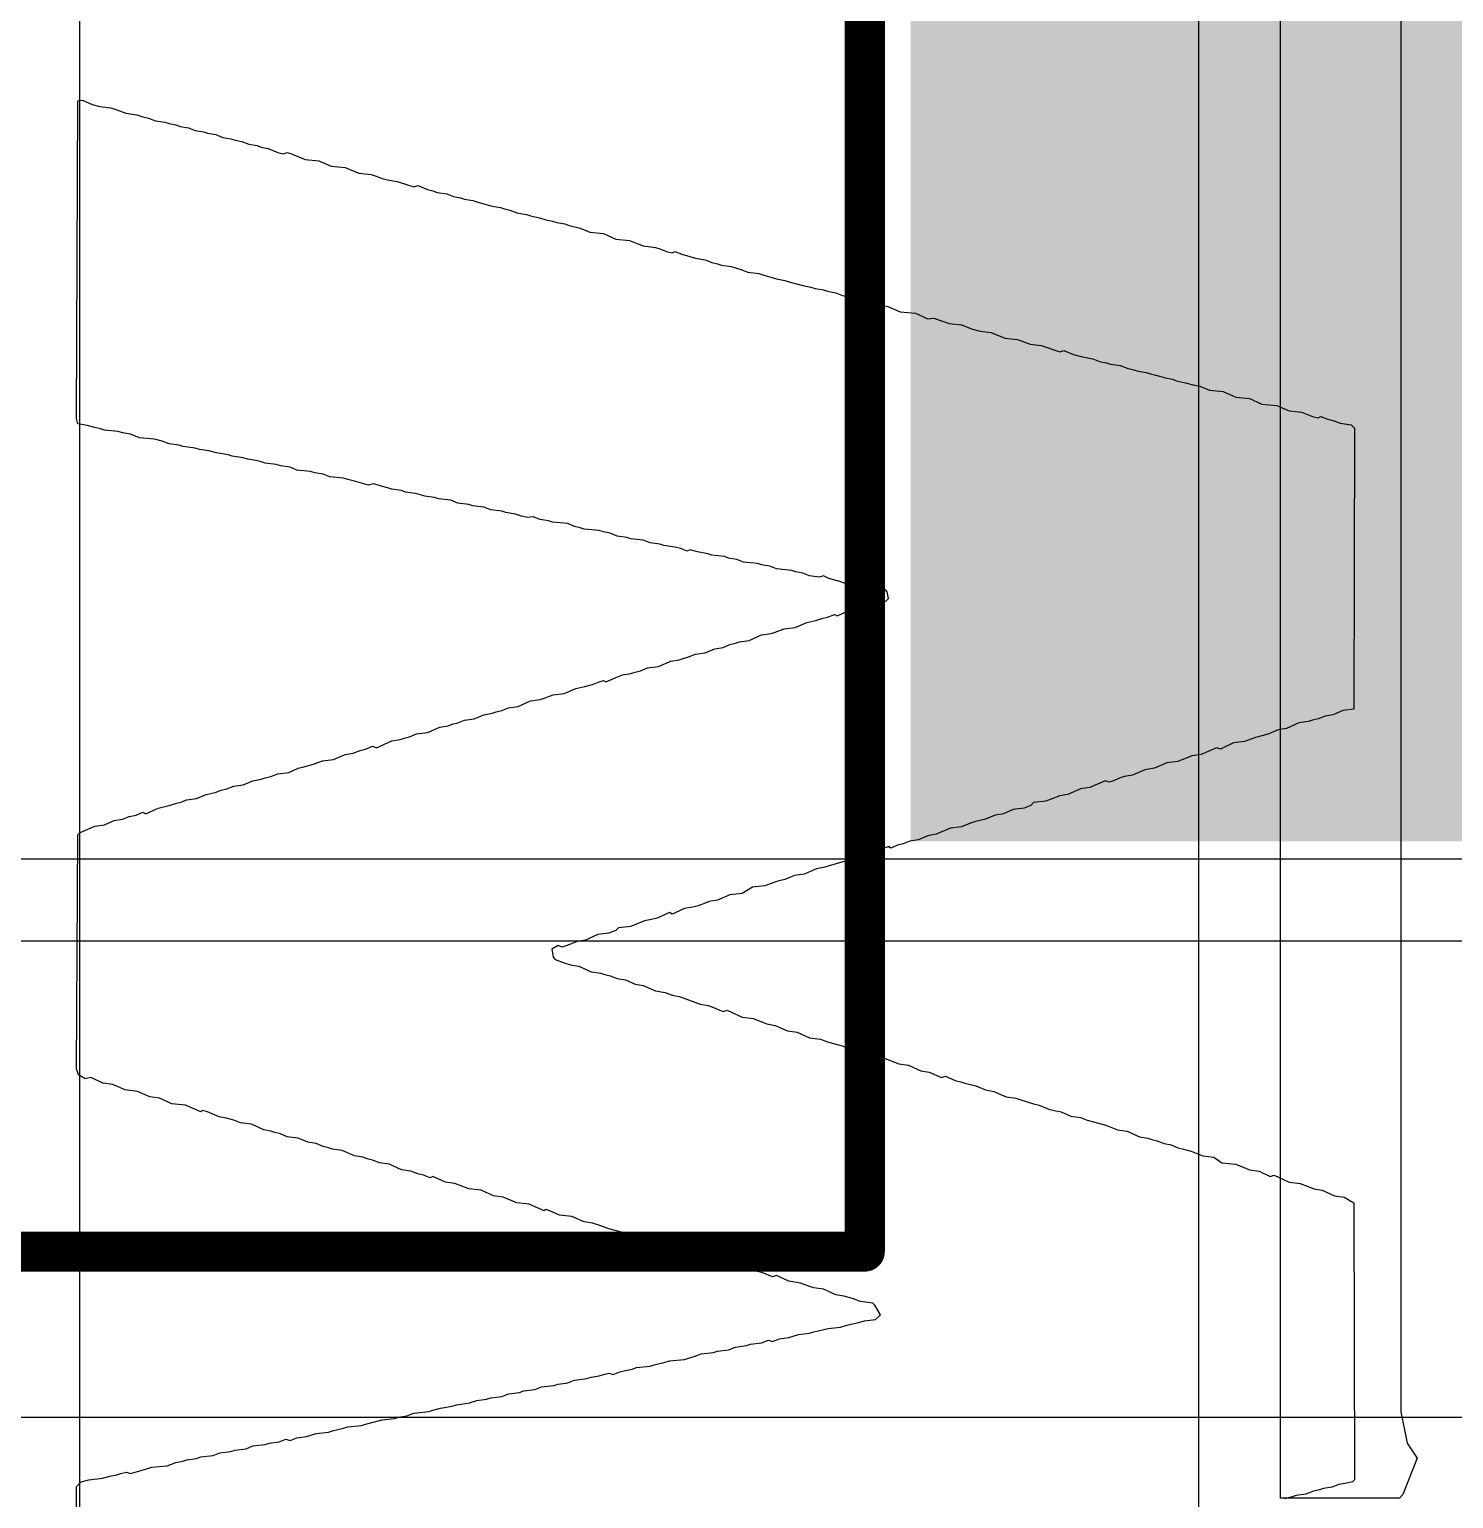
# Model space of a CAD drawing. Header units: inches. Extents: x 0 to 5271, y 0 to 5417.
# Drawn here: x 21.633 to 26.15, y 58.526 to 63.185 of the extents above; entities that cross this region are included whole.
import ezdxf

# ---------------------------------------------------------------- set-up
doc = ezdxf.new("R2010")
doc.units = ezdxf.units.IN
for name, color, linetype in [('Bottom Layer', 5, 'Continuous'), ('Bottom Overlay', 54, 'Continuous'), ('Bottom Paste', 16, 'Continuous'), ('Bottom Solder', 6, 'Continuous'), ('L4_PWR', 90, 'Continuous'), ('Top Layer', 1, 'Continuous'), ('Top Overlay', 2, 'Continuous')]:
    doc.layers.add(name, color=color, linetype=linetype)

# ---------------------------------------------------------------- blocks, each defined once
blk = doc.blocks.new('SOT__223_B_194')
at = {"layer": 'Bottom Layer'}
blk.add_hatch(color=5, dxfattribs=at).paths.add_polyline_path([(-1.9, -2.05), (1.9, -2.05), (1.9, -4.05), (-1.9, -4.05)])
at = {"layer": 'Bottom Paste'}
blk.add_hatch(color=16, dxfattribs=at).paths.add_polyline_path([(-1.9, -2.05), (1.9, -2.05), (1.9, -4.05), (-1.9, -4.05)])
at = {"layer": 'Bottom Solder'}
blk.add_hatch(color=6, dxfattribs=at).paths.add_polyline_path([(-2.0016, -1.9484), (2.0016, -1.9484), (2.0016, -4.1516), (-2.0016, -4.1516)])
at = {"layer": 'Bottom Overlay'}
for points in [[(-3.302, 1.8288, 0.127, 0.127, 0), (-3.302, -1.8034, 0.127, 0.127, 0)], [(-3.302, -1.8034, 0.127, 0.127, 0), (3.302, -1.8034, 0.127, 0.127, 0)]]:
    blk.add_lwpolyline(points, format="xyseb", dxfattribs=at)
blk.add_lwpolyline([(-3.3337, -1.8034, 0.0635, 0.0635, 1), (-3.2702, -1.8034, 0.0635, 0.0635, 1)], format="xyseb", close=True, dxfattribs=at)
blk.add_lwpolyline([(-3.3337, -1.8034, 0.0635, 0.0635, 1), (-3.2702, -1.8034, 0.0635, 0.0635, 1)], format="xyseb", close=True, dxfattribs=at)

msp = doc.modelspace()

# ---------------------------------------------------------------- linework, layer by layer
at = {"layer": 'Bottom Layer'}
for p, q in [((27.432, 60.5536), (20.955, 60.5536)), ((20.955, 60.2946), (27.432, 60.2946))]:
    msp.add_line(p, q, dxfattribs=at)
at = {"layer": 'L4_PWR'}
for p, q in [((25.3411, 84.4035), (25.3411, 58.5266)), ((25.6001, 58.5266), (25.6001, 84.4035)), ((21.7932, 46.2026), (21.7932, 70.7879)), ((25.9821, 68.707), (25.9821, 58.801)), ((25.9821, 58.801), (26.0019, 58.7019)), ((26.0019, 58.7019), (26.0341, 58.6536)), ((26.0341, 58.6536), (25.9881, 58.5382)), ((25.3411, 58.5266), (25.3411, 58.2676)), ((25.9779, 58.5266), (25.6001, 58.5266)), ((25.9881, 58.5382), (25.9779, 58.5266))]:
    msp.add_line(p, q, dxfattribs=at)
at = {"layer": 'Top Layer'}
msp.add_line((26.3761, 58.7826), (14.4913, 58.7826), dxfattribs=at)
at = {"layer": 'Top Overlay'}
for p, q in [((21.7818, 61.9508), (21.7861, 62.9577)), ((21.7861, 62.9577), (21.8014, 62.9598)), ((21.8014, 62.9598), (21.8319, 62.9468)), ((21.8319, 62.9468), (21.8559, 62.9402)), ((21.8559, 62.9402), (21.8907, 62.9359)), ((21.8907, 62.9359), (21.9103, 62.9293)), ((21.9103, 62.9293), (21.9387, 62.9184)), ((21.9387, 62.9184), (21.9735, 62.9141)), ((21.9735, 62.9141), (21.9932, 62.9075)), ((21.9932, 62.9075), (22.0106, 62.9032)), ((22.0106, 62.9032), (22.0324, 62.8945)), ((22.0324, 62.8945), (22.0629, 62.8901)), ((22.0629, 62.8901), (22.076, 62.8857)), ((22.076, 62.8857), (22.0978, 62.8814)), ((22.0978, 62.8814), (22.1108, 62.877)), ((22.1108, 62.877), (22.137, 62.8727)), ((22.137, 62.8727), (22.1588, 62.8639)), ((22.1588, 62.8639), (22.1849, 62.8596)), ((22.1849, 62.8596), (22.198, 62.8552)), ((22.198, 62.8552), (22.2242, 62.8509)), ((22.2242, 62.8509), (22.246, 62.8422)), ((22.246, 62.8422), (22.2721, 62.8378)), ((22.2721, 62.8378), (22.2852, 62.8334)), ((22.2852, 62.8334), (22.307, 62.8291)), ((22.307, 62.8291), (22.3288, 62.8204)), ((22.3288, 62.8204), (22.3549, 62.816)), ((22.3549, 62.816), (22.368, 62.8116)), ((22.368, 62.8116), (22.3898, 62.8073)), ((22.3898, 62.8073), (22.4203, 62.7942)), ((22.4203, 62.7942), (22.4378, 62.7898)), ((22.4378, 62.7898), (22.4508, 62.7942)), ((22.4508, 62.7942), (22.4639, 62.7898)), ((22.4639, 62.7898), (22.5075, 62.7724)), ((22.5075, 62.7724), (22.5511, 62.7681)), ((22.5511, 62.7681), (22.5903, 62.7506)), ((22.5903, 62.7506), (22.6339, 62.7463)), ((22.6339, 62.7463), (22.6775, 62.7288)), ((22.6775, 62.7288), (22.7167, 62.7245)), ((22.7167, 62.7245), (22.7298, 62.7201)), ((22.7298, 62.7201), (22.7516, 62.7114)), ((22.7516, 62.7114), (22.769, 62.707)), ((22.769, 62.707), (22.7995, 62.7027)), ((22.7995, 62.7027), (22.8519, 62.6852)), ((22.8519, 62.6852), (22.8649, 62.6896)), ((22.8649, 62.6896), (22.8954, 62.6765)), ((22.8954, 62.6765), (22.9129, 62.6722)), ((22.9129, 62.6722), (22.926, 62.6678)), ((22.926, 62.6678), (22.9565, 62.6634)), ((22.9565, 62.6634), (22.9783, 62.6547)), ((22.9783, 62.6547), (23.0001, 62.6504)), ((23.0001, 62.6504), (23.0131, 62.646)), ((23.0131, 62.646), (23.0393, 62.6416)), ((23.0393, 62.6416), (23.0524, 62.6373)), ((23.0524, 62.6373), (23.0698, 62.6329)), ((23.0698, 62.6329), (23.1003, 62.6242)), ((23.1003, 62.6242), (23.1265, 62.6198)), ((23.1265, 62.6198), (23.1395, 62.6155)), ((23.1395, 62.6155), (23.157, 62.6111)), ((23.157, 62.6111), (23.1788, 62.6024)), ((23.1788, 62.6024), (23.2093, 62.5981)), ((23.2093, 62.5981), (23.2224, 62.5937)), ((23.2224, 62.5937), (23.2507, 62.5872)), ((23.2507, 62.5872), (23.2703, 62.5806)), ((23.2703, 62.5806), (23.2921, 62.5763)), ((23.2921, 62.5763), (23.3052, 62.5719)), ((23.3052, 62.5719), (23.3313, 62.5675)), ((23.3313, 62.5675), (23.3444, 62.5632)), ((23.3444, 62.5632), (23.3793, 62.5545)), ((23.3793, 62.5545), (23.4098, 62.5414)), ((23.4098, 62.5414), (23.4534, 62.537)), ((23.4534, 62.537), (23.4926, 62.5196)), ((23.4926, 62.5196), (23.5362, 62.5152)), ((23.5362, 62.5152), (23.5798, 62.4978)), ((23.5798, 62.4978), (23.619, 62.4934)), ((23.619, 62.4934), (23.6321, 62.4891)), ((23.6321, 62.4891), (23.6539, 62.4804)), ((23.6539, 62.4804), (23.6713, 62.476)), ((23.6713, 62.476), (23.68, 62.4804)), ((23.68, 62.4804), (23.7018, 62.4716)), ((23.7018, 62.4716), (23.7454, 62.4586)), ((23.7454, 62.4586), (23.7759, 62.4542)), ((23.7759, 62.4542), (23.7977, 62.4455)), ((23.7977, 62.4455), (23.8152, 62.4411)), ((23.8152, 62.4411), (23.8282, 62.4368)), ((23.8282, 62.4368), (23.8588, 62.4324)), ((23.8588, 62.4324), (23.8718, 62.4281)), ((23.8718, 62.4281), (23.8893, 62.4237)), ((23.8893, 62.4237), (23.9111, 62.415)), ((23.9111, 62.415), (23.9459, 62.4106)), ((23.9459, 62.4106), (23.959, 62.4063)), ((23.959, 62.4063), (24.0026, 62.3932)), ((24.0026, 62.3932), (24.0288, 62.3888)), ((24.0288, 62.3888), (24.0418, 62.3845)), ((24.0418, 62.3845), (24.0898, 62.3714)), ((24.0898, 62.3714), (24.1116, 62.367)), ((24.1116, 62.367), (24.1246, 62.3627)), ((24.1246, 62.3627), (24.1508, 62.3583)), ((24.1508, 62.3583), (24.1639, 62.354)), ((24.1639, 62.354), (24.19, 62.3496)), ((24.19, 62.3496), (24.2118, 62.3409)), ((24.2118, 62.3409), (24.2336, 62.3365)), ((24.2336, 62.3365), (24.2467, 62.3322)), ((24.2467, 62.3322), (24.2728, 62.3278)), ((24.2728, 62.3278), (24.2946, 62.3191)), ((24.2946, 62.3191), (24.3208, 62.3147)), ((24.3208, 62.3147), (24.3339, 62.3104)), ((24.3339, 62.3104), (24.3557, 62.306)), ((24.3557, 62.306), (24.3949, 62.2886)), ((24.3949, 62.2886), (24.4428, 62.2842)), ((24.4428, 62.2842), (24.4821, 62.2668)), ((24.4821, 62.2668), (24.5017, 62.269)), ((24.5017, 62.269), (24.5496, 62.2515)), ((24.5496, 62.2515), (24.5889, 62.2472)), ((24.5889, 62.2472), (24.6237, 62.2341)), ((24.6237, 62.2341), (24.6477, 62.2276)), ((24.6477, 62.2276), (24.6826, 62.2232)), ((24.6826, 62.2232), (24.7262, 62.2058)), ((24.7262, 62.2058), (24.7654, 62.2014)), ((24.7654, 62.2014), (24.7785, 62.197)), ((24.7785, 62.197), (24.8068, 62.1861)), ((24.8068, 62.1861), (24.8417, 62.1818)), ((24.8417, 62.1818), (24.9005, 62.1622)), ((24.9005, 62.1622), (24.9136, 62.1665)), ((24.9136, 62.1665), (24.9441, 62.1534)), ((24.9441, 62.1534), (24.9681, 62.1469)), ((24.9681, 62.1469), (25.0051, 62.1404)), ((25.0051, 62.1404), (25.0269, 62.1317)), ((25.0269, 62.1317), (25.0487, 62.1273)), ((25.0487, 62.1273), (25.0618, 62.1229)), ((25.0618, 62.1229), (25.0923, 62.1186)), ((25.0923, 62.1186), (25.1141, 62.1099)), ((25.1141, 62.1099), (25.1359, 62.1055)), ((25.1359, 62.1055), (25.149, 62.1011)), ((25.149, 62.1011), (25.1751, 62.0968)), ((25.1751, 62.0968), (25.1882, 62.0924)), ((25.1882, 62.0924), (25.2056, 62.0881)), ((25.2056, 62.0881), (25.2362, 62.0793)), ((25.2362, 62.0793), (25.258, 62.075)), ((25.258, 62.075), (25.271, 62.0706)), ((25.271, 62.0706), (25.2994, 62.0641)), ((25.2994, 62.0641), (25.3233, 62.0576)), ((25.3233, 62.0576), (25.3451, 62.0532)), ((25.3451, 62.0532), (25.3756, 62.0401)), ((25.3756, 62.0401), (25.4192, 62.0358)), ((25.4192, 62.0358), (25.4585, 62.0183)), ((25.4585, 62.0183), (25.502, 62.014)), ((25.502, 62.014), (25.5413, 61.9965)), ((25.5413, 61.9965), (25.5892, 61.9922)), ((25.5892, 61.9922), (25.6285, 61.9747)), ((25.6285, 61.9747), (25.6677, 61.9704)), ((25.6677, 61.9704), (25.6808, 61.966)), ((25.6808, 61.966), (25.7026, 61.9573)), ((21.7861, 61.9333), (21.7818, 61.9508)), ((21.8166, 61.929), (21.7861, 61.9333)), ((21.8406, 61.9224), (21.8166, 61.929)), ((21.858, 61.9181), (21.8406, 61.9224)), ((21.8711, 61.9137), (21.858, 61.9181)), ((25.7026, 61.9573), (25.72, 61.9529)), ((25.72, 61.9529), (25.7287, 61.9573)), ((25.7287, 61.9573), (25.7505, 61.9486)), ((25.7505, 61.9486), (25.7679, 61.9442)), ((25.7679, 61.9442), (25.7897, 61.9355)), ((25.7897, 61.9355), (25.8246, 61.9311)), ((25.8246, 61.9311), (25.8355, 61.9202)), ((25.8355, 61.9202), (25.8333, 61.0289)), ((21.9147, 61.9094), (21.8711, 61.9137)), ((21.9278, 61.905), (21.9147, 61.9094)), ((21.9539, 61.9006), (21.9278, 61.905)), ((21.9823, 61.8897), (21.9539, 61.9006)), ((22.0302, 61.8854), (21.9823, 61.8897)), ((22.0542, 61.8788), (22.0302, 61.8854)), ((22.076, 61.8701), (22.0542, 61.8788)), ((22.1065, 61.8658), (22.076, 61.8701)), ((22.1196, 61.8614), (22.1065, 61.8658)), ((22.1588, 61.857), (22.1196, 61.8614)), ((22.1719, 61.8527), (22.1588, 61.857)), ((22.2024, 61.8483), (22.1719, 61.8527)), ((22.2264, 61.8418), (22.2024, 61.8483)), ((22.2634, 61.8353), (22.2264, 61.8418)), ((22.2765, 61.8309), (22.2634, 61.8353)), ((22.3114, 61.8265), (22.2765, 61.8309)), ((22.3244, 61.8222), (22.3114, 61.8265)), ((22.3506, 61.8178), (22.3244, 61.8222)), ((22.368, 61.8135), (22.3506, 61.8178)), ((22.3811, 61.8091), (22.368, 61.8135)), ((22.416, 61.8047), (22.3811, 61.8091)), ((22.429, 61.8004), (22.416, 61.8047)), ((22.4596, 61.796), (22.429, 61.8004)), ((22.4814, 61.7873), (22.4596, 61.796)), ((22.5249, 61.7829), (22.4814, 61.7873)), ((22.538, 61.7786), (22.5249, 61.7829)), ((22.5642, 61.7742), (22.538, 61.7786)), ((22.586, 61.7655), (22.5642, 61.7742)), ((22.6296, 61.7612), (22.586, 61.7655)), ((22.6426, 61.7568), (22.6296, 61.7612)), ((22.6644, 61.7524), (22.6426, 61.7568)), ((22.708, 61.7394), (22.6644, 61.7524)), ((22.7254, 61.7437), (22.708, 61.7394)), ((22.7451, 61.7372), (22.7254, 61.7437)), ((22.769, 61.7306), (22.7451, 61.7372)), ((22.7821, 61.7263), (22.769, 61.7306)), ((22.8126, 61.7219), (22.7821, 61.7263)), ((22.8257, 61.7176), (22.8126, 61.7219)), ((22.8562, 61.7132), (22.8257, 61.7176)), ((22.8736, 61.7088), (22.8562, 61.7132)), ((22.8867, 61.7045), (22.8736, 61.7088)), ((22.9172, 61.7001), (22.8867, 61.7045)), ((22.9303, 61.6958), (22.9172, 61.7001)), ((22.9695, 61.6914), (22.9303, 61.6958)), ((22.9913, 61.6827), (22.9695, 61.6914)), ((23.0262, 61.6783), (22.9913, 61.6827)), ((23.0393, 61.674), (23.0262, 61.6783)), ((23.0742, 61.6696), (23.0393, 61.674)), ((23.096, 61.6609), (23.0742, 61.6696)), ((23.1308, 61.6565), (23.096, 61.6609)), ((23.1439, 61.6522), (23.1308, 61.6565)), ((23.1744, 61.6478), (23.1439, 61.6522)), ((23.194, 61.6413), (23.1744, 61.6478)), ((23.2115, 61.6369), (23.194, 61.6413)), ((23.2311, 61.6391), (23.2115, 61.6369)), ((23.2529, 61.6304), (23.2311, 61.6391)), ((23.279, 61.626), (23.2529, 61.6304)), ((23.2921, 61.6217), (23.279, 61.626)), ((23.34, 61.6173), (23.2921, 61.6217)), ((23.3618, 61.6086), (23.34, 61.6173)), ((23.3793, 61.6042), (23.3618, 61.6086)), ((23.3924, 61.5999), (23.3793, 61.6042)), ((23.4403, 61.5955), (23.3924, 61.5999)), ((23.4534, 61.5912), (23.4403, 61.5955)), ((23.4752, 61.5868), (23.4534, 61.5912)), ((23.497, 61.5781), (23.4752, 61.5868)), ((23.5275, 61.5737), (23.497, 61.5781)), ((23.5406, 61.5694), (23.5275, 61.5737)), ((23.5798, 61.565), (23.5406, 61.5694)), ((23.6016, 61.5563), (23.5798, 61.565)), ((23.6321, 61.5519), (23.6016, 61.5563)), ((23.6452, 61.5476), (23.6321, 61.5519)), ((23.68, 61.5432), (23.6452, 61.5476)), ((23.6975, 61.5388), (23.68, 61.5432)), ((23.7193, 61.5301), (23.6975, 61.5388)), ((23.728, 61.5345), (23.7193, 61.5301)), ((23.752, 61.528), (23.728, 61.5345)), ((23.7847, 61.5214), (23.752, 61.528)), ((23.7977, 61.5171), (23.7847, 61.5214)), ((23.837, 61.5127), (23.7977, 61.5171)), ((23.85, 61.5083), (23.837, 61.5127)), ((23.8762, 61.504), (23.85, 61.5083)), ((23.898, 61.4953), (23.8762, 61.504)), ((23.9416, 61.4909), (23.898, 61.4953)), ((23.9546, 61.4865), (23.9416, 61.4909)), ((23.9808, 61.4822), (23.9546, 61.4865)), ((24.0026, 61.4735), (23.9808, 61.4822)), ((24.0505, 61.4691), (24.0026, 61.4735)), ((24.0636, 61.4647), (24.0505, 61.4691)), ((24.0854, 61.4604), (24.0636, 61.4647)), ((24.1072, 61.4517), (24.0854, 61.4604)), ((24.1377, 61.4473), (24.1072, 61.4517)), ((24.1508, 61.4517), (24.1377, 61.4473)), ((24.1682, 61.443), (24.1508, 61.4517)), ((24.2031, 61.4342), (24.1682, 61.443)), ((24.2249, 61.4255), (24.2031, 61.4342)), ((24.2293, 61.4299), (24.2249, 61.4255)), ((24.2598, 61.4212), (24.2293, 61.4299)), ((24.2903, 61.4168), (24.2598, 61.4212)), ((24.3034, 61.4124), (24.2903, 61.4168)), ((24.3469, 61.4081), (24.3034, 61.4124)), ((24.3535, 61.4015), (24.3469, 61.4081)), ((24.2859, 61.3558), (24.3143, 61.3667)), ((24.3143, 61.3667), (24.3491, 61.371)), ((24.3491, 61.371), (24.3578, 61.3798)), ((24.3578, 61.3798), (24.3535, 61.4015)), ((24.1268, 61.31), (24.1464, 61.3165)), ((24.1464, 61.3165), (24.1639, 61.3209)), ((24.1639, 61.3209), (24.1857, 61.3296)), ((24.1857, 61.3296), (24.1944, 61.3253)), ((24.1944, 61.3253), (24.2249, 61.3383)), ((24.2249, 61.3383), (24.2467, 61.3471)), ((24.2467, 61.3471), (24.2728, 61.3514)), ((24.2728, 61.3514), (24.2859, 61.3558)), ((23.9546, 61.2642), (23.9852, 61.2686)), ((23.9852, 61.2686), (23.9982, 61.273)), ((23.9982, 61.273), (24.0266, 61.2839)), ((24.0266, 61.2839), (24.0614, 61.2882)), ((24.0614, 61.2882), (24.0985, 61.3035)), ((24.0985, 61.3035), (24.1268, 61.31)), ((23.7759, 61.2076), (23.8064, 61.2207)), ((23.8064, 61.2207), (23.8326, 61.225)), ((23.8326, 61.225), (23.8544, 61.2337)), ((23.8544, 61.2337), (23.8718, 61.2381)), ((23.8718, 61.2381), (23.8849, 61.2424)), ((23.8849, 61.2424), (23.9154, 61.2468)), ((23.9154, 61.2468), (23.9546, 61.2642)), ((23.6277, 61.164), (23.667, 61.1814)), ((23.667, 61.1814), (23.6931, 61.1858)), ((23.6931, 61.1858), (23.7062, 61.1901)), ((23.7062, 61.1901), (23.7236, 61.1945)), ((23.7236, 61.1945), (23.7454, 61.2032)), ((23.7454, 61.2032), (23.7759, 61.2076)), ((23.4621, 61.116), (23.4926, 61.1291)), ((23.4926, 61.1291), (23.5144, 61.1378)), ((23.5144, 61.1378), (23.5406, 61.1422)), ((23.5406, 61.1422), (23.5536, 61.1466)), ((23.5536, 61.1466), (23.5711, 61.1509)), ((23.5711, 61.1509), (23.5929, 61.1596)), ((23.5929, 61.1596), (23.6277, 61.164)), ((23.2943, 61.0746), (23.3292, 61.079)), ((23.3292, 61.079), (23.3662, 61.0942)), ((23.3662, 61.0942), (23.3945, 61.1008)), ((23.3945, 61.1008), (23.4185, 61.1073)), ((23.4185, 61.1073), (23.4403, 61.116)), ((23.4403, 61.116), (23.4534, 61.1204)), ((23.4534, 61.1204), (23.4621, 61.116)), ((23.1308, 61.0245), (23.1526, 61.0332)), ((23.1526, 61.0332), (23.1831, 61.0376)), ((23.1831, 61.0376), (23.2224, 61.055)), ((23.2224, 61.055), (23.2529, 61.0594)), ((23.2529, 61.0594), (23.2659, 61.0637)), ((23.2659, 61.0637), (23.2943, 61.0746)), ((22.9913, 60.9853), (23.0131, 60.994)), ((23.0131, 60.994), (23.0436, 60.9983)), ((23.0436, 60.9983), (23.0742, 61.0114)), ((23.0742, 61.0114), (23.1003, 61.0158)), ((23.1003, 61.0158), (23.1134, 61.0201)), ((23.1134, 61.0201), (23.1308, 61.0245)), ((25.6895, 60.9896), (25.659, 60.9853)), ((25.7026, 60.994), (25.6895, 60.9896)), ((25.72, 60.9983), (25.7026, 60.994)), ((25.7418, 61.0071), (25.72, 60.9983)), ((25.7679, 61.0114), (25.7418, 61.0071)), ((25.7985, 61.0245), (25.7679, 61.0114)), ((25.8333, 61.0289), (25.7985, 61.0245)), ((22.8213, 60.9373), (22.8388, 60.9417)), ((22.8388, 60.9417), (22.8606, 60.9504)), ((22.8606, 60.9504), (22.8954, 60.9548)), ((22.8954, 60.9548), (22.9347, 60.9722)), ((22.9347, 60.9722), (22.9608, 60.9766)), ((22.9608, 60.9766), (22.9739, 60.9809)), ((22.9739, 60.9809), (22.9913, 60.9853)), ((25.5217, 60.9395), (25.4868, 60.9264)), ((25.5456, 60.946), (25.5217, 60.9395)), ((25.5631, 60.9504), (25.5456, 60.946)), ((25.5936, 60.9635), (25.5631, 60.9504)), ((25.6197, 60.9678), (25.5936, 60.9635)), ((25.659, 60.9853), (25.6197, 60.9678)), ((22.6601, 60.8894), (22.6819, 60.8981)), ((22.6819, 60.8981), (22.6993, 60.9025)), ((22.6993, 60.9025), (22.7211, 60.9112)), ((22.7211, 60.9112), (22.7342, 60.9068)), ((22.7342, 60.9068), (22.7821, 60.9286)), ((22.7821, 60.9286), (22.8083, 60.933)), ((22.8083, 60.933), (22.8213, 60.9373)), ((25.3974, 60.9068), (25.3495, 60.885)), ((25.4105, 60.9025), (25.3974, 60.9068)), ((25.4519, 60.9221), (25.4105, 60.9025)), ((25.4868, 60.9264), (25.4519, 60.9221)), ((22.5031, 60.8458), (22.5337, 60.8545)), ((22.5337, 60.8545), (22.562, 60.8654)), ((22.562, 60.8654), (22.5969, 60.8698)), ((22.5969, 60.8698), (22.6339, 60.885)), ((22.6339, 60.885), (22.6601, 60.8894)), ((25.2405, 60.8589), (25.2013, 60.8414)), ((25.2754, 60.8632), (25.2405, 60.8589)), ((25.319, 60.8807), (25.2754, 60.8632)), ((25.3495, 60.885), (25.319, 60.8807)), ((22.3114, 60.7891), (22.3419, 60.8022)), ((22.3419, 60.8022), (22.368, 60.8066)), ((22.368, 60.8066), (22.3811, 60.8109)), ((22.3811, 60.8109), (22.3985, 60.8153)), ((22.3985, 60.8153), (22.4203, 60.824)), ((22.4203, 60.824), (22.4552, 60.8284)), ((22.4552, 60.8284), (22.4857, 60.8414)), ((22.4857, 60.8414), (22.5031, 60.8458)), ((25.0444, 60.8022), (24.9964, 60.7804)), ((25.0574, 60.7978), (25.0444, 60.8022)), ((25.0705, 60.8022), (25.0574, 60.7978)), ((25.0923, 60.8109), (25.0705, 60.8022)), ((25.1054, 60.8153), (25.0923, 60.8109)), ((25.1315, 60.8196), (25.1054, 60.8153)), ((25.1708, 60.8371), (25.1315, 60.8196)), ((25.2013, 60.8414), (25.1708, 60.8371)), ((22.1632, 60.7455), (22.1937, 60.7586)), ((22.1937, 60.7586), (22.222, 60.7651)), ((22.222, 60.7651), (22.2416, 60.7717)), ((22.2416, 60.7717), (22.259, 60.776)), ((22.259, 60.776), (22.2808, 60.7848)), ((22.2808, 60.7848), (22.3114, 60.7891)), ((24.9005, 60.7543), (24.8569, 60.7368)), ((24.9267, 60.7586), (24.9005, 60.7543)), ((24.9659, 60.776), (24.9267, 60.7586)), ((24.9964, 60.7804), (24.9659, 60.776)), ((22.0019, 60.6976), (22.0411, 60.715)), ((22.0411, 60.715), (22.076, 60.7237)), ((22.076, 60.7237), (22.0891, 60.7281)), ((22.0891, 60.7281), (22.113, 60.7346)), ((22.113, 60.7346), (22.1326, 60.7412)), ((22.1326, 60.7412), (22.1632, 60.7455)), ((24.7523, 60.7107), (24.7218, 60.6976)), ((24.7872, 60.715), (24.7523, 60.7107)), ((24.809, 60.7237), (24.7872, 60.715)), ((24.8177, 60.7325), (24.809, 60.7237)), ((24.8569, 60.7368), (24.8177, 60.7325)), ((21.8406, 60.6584), (21.8711, 60.6627)), ((21.8711, 60.6627), (21.9016, 60.6758)), ((21.9016, 60.6758), (21.9278, 60.6802)), ((21.9278, 60.6802), (21.9496, 60.6889)), ((21.9496, 60.6889), (21.9714, 60.6932)), ((21.9714, 60.6932), (21.9932, 60.7019)), ((21.9932, 60.7019), (22.0019, 60.6976)), ((24.6172, 60.6671), (24.5889, 60.6562)), ((24.6303, 60.6714), (24.6172, 60.6671)), ((24.6651, 60.6802), (24.6303, 60.6714)), ((24.6957, 60.6932), (24.6651, 60.6802)), ((24.7218, 60.6976), (24.6957, 60.6932)), ((21.7818, 59.889), (21.7861, 60.63)), ((21.7861, 60.63), (21.7926, 60.6366)), ((21.7926, 60.6366), (21.8014, 60.6409)), ((21.8014, 60.6409), (21.8406, 60.6584)), ((24.4516, 60.6148), (24.4254, 60.6104)), ((24.4821, 60.6278), (24.4516, 60.6148)), ((24.5082, 60.6322), (24.4821, 60.6278)), ((24.554, 60.6518), (24.5082, 60.6322)), ((24.5889, 60.6562), (24.554, 60.6518)), ((24.2772, 60.5668), (24.2467, 60.5537)), ((24.3034, 60.5712), (24.2772, 60.5668)), ((24.3426, 60.5886), (24.3034, 60.5712)), ((24.36, 60.593), (24.3426, 60.5886)), ((24.3622, 60.5908), (24.36, 60.593)), ((24.3644, 60.5886), (24.3622, 60.5908)), ((24.3862, 60.5973), (24.3644, 60.5886)), ((24.4036, 60.6017), (24.3862, 60.5973)), ((24.4254, 60.6104), (24.4036, 60.6017)), ((24.129, 60.5232), (24.0898, 60.5058)), ((24.1552, 60.5276), (24.129, 60.5232)), ((24.2053, 60.5428), (24.1552, 60.5276)), ((24.2293, 60.5494), (24.2053, 60.5428)), ((24.2467, 60.5537), (24.2293, 60.5494)), ((23.9939, 60.4796), (23.9655, 60.4687)), ((24.007, 60.484), (23.9939, 60.4796)), ((24.0288, 60.4884), (24.007, 60.484)), ((24.0593, 60.5014), (24.0288, 60.4884)), ((24.0898, 60.5058), (24.0593, 60.5014)), ((23.8544, 60.4404), (23.8152, 60.423)), ((23.8936, 60.4448), (23.8544, 60.4404)), ((23.9263, 60.4644), (23.8936, 60.4448)), ((23.9655, 60.4687), (23.9263, 60.4644)), ((23.6626, 60.3837), (23.6234, 60.3663)), ((23.6713, 60.3794), (23.6626, 60.3837)), ((23.7106, 60.3968), (23.6713, 60.3794)), ((23.7367, 60.4012), (23.7106, 60.3968)), ((23.7541, 60.4055), (23.7367, 60.4012)), ((23.7759, 60.4143), (23.7541, 60.4055)), ((23.789, 60.4186), (23.7759, 60.4143)), ((23.8152, 60.423), (23.789, 60.4186)), ((23.5013, 60.3358), (23.4926, 60.3271)), ((23.5406, 60.3402), (23.5013, 60.3358)), ((23.5841, 60.3576), (23.5406, 60.3402)), ((23.6059, 60.362), (23.5841, 60.3576)), ((23.6234, 60.3663), (23.6059, 60.362)), ((23.3706, 60.2922), (23.3488, 60.2835)), ((23.3967, 60.2966), (23.3706, 60.2922)), ((23.4359, 60.314), (23.3967, 60.2966)), ((23.4708, 60.3184), (23.4359, 60.314)), ((23.4926, 60.3271), (23.4708, 60.3184)), ((23.3095, 60.2791), (23.2899, 60.2682)), ((23.2899, 60.2682), (23.2943, 60.2421)), ((23.2943, 60.2421), (23.3008, 60.2355)), ((23.3226, 60.2748), (23.3095, 60.2791)), ((23.3488, 60.2835), (23.3226, 60.2748)), ((23.3008, 60.2355), (23.3292, 60.2246)), ((23.3292, 60.2246), (23.3488, 60.2181)), ((23.3488, 60.2181), (23.3749, 60.2138)), ((23.3749, 60.2138), (23.4141, 60.1963)), ((23.4141, 60.1963), (23.4447, 60.192)), ((23.4447, 60.192), (23.4577, 60.1876)), ((23.4577, 60.1876), (23.4752, 60.1832)), ((23.4752, 60.1832), (23.497, 60.1745)), ((23.497, 60.1745), (23.5231, 60.1702)), ((23.5231, 60.1702), (23.5536, 60.1571)), ((23.5536, 60.1571), (23.5798, 60.1527)), ((23.5798, 60.1527), (23.619, 60.1353)), ((23.619, 60.1353), (23.6495, 60.1309)), ((23.6495, 60.1309), (23.6713, 60.1222)), ((23.6713, 60.1222), (23.6931, 60.1179)), ((23.6931, 60.1179), (23.7062, 60.1135)), ((23.7062, 60.1135), (23.7607, 60.0939)), ((23.7607, 60.0939), (23.7868, 60.0895)), ((23.7868, 60.0895), (23.8326, 60.0699)), ((23.8326, 60.0699), (23.8457, 60.0743)), ((23.8457, 60.0743), (23.8936, 60.0525)), ((23.8936, 60.0525), (23.9285, 60.0481)), ((23.9285, 60.0481), (23.9721, 60.0307)), ((23.9721, 60.0307), (23.9982, 60.0263)), ((23.9982, 60.0263), (24.0375, 60.0089)), ((24.0375, 60.0089), (24.068, 60.0045)), ((24.068, 60.0045), (24.1072, 59.9871)), ((24.1072, 59.9871), (24.1421, 59.9827)), ((24.1421, 59.9827), (24.1639, 59.974)), ((24.1639, 59.974), (24.1944, 59.9653)), ((24.1944, 59.9653), (24.2118, 59.9609)), ((24.2118, 59.9609), (24.2423, 59.9479)), ((24.2423, 59.9479), (24.2728, 59.9435)), ((24.2728, 59.9435), (24.3121, 59.9261)), ((24.3121, 59.9261), (24.3469, 59.9217)), ((24.3469, 59.9217), (24.3905, 59.9043)), ((21.7883, 59.8694), (21.7818, 59.889)), ((21.8101, 59.8563), (21.7883, 59.8694)), ((24.3905, 59.9043), (24.421, 59.8999)), ((24.421, 59.8999), (24.4603, 59.8825)), ((24.4603, 59.8825), (24.4864, 59.8781)), ((24.4864, 59.8781), (24.5257, 59.8607)), ((21.8275, 59.8607), (21.8101, 59.8563)), ((21.8667, 59.8432), (21.8275, 59.8607)), ((21.8973, 59.8389), (21.8667, 59.8432)), ((21.9365, 59.8215), (21.8973, 59.8389)), ((21.9757, 59.8171), (21.9365, 59.8215)), ((24.5257, 59.8607), (24.5387, 59.865)), ((24.5387, 59.865), (24.5692, 59.852)), ((24.5692, 59.852), (24.5867, 59.8476)), ((24.5867, 59.8476), (24.5998, 59.8432)), ((24.5998, 59.8432), (24.6346, 59.8345)), ((24.6346, 59.8345), (24.6651, 59.8215)), ((24.6651, 59.8215), (24.6913, 59.8171)), ((22.0149, 59.7997), (21.9757, 59.8171)), ((22.0455, 59.7953), (22.0149, 59.7997)), ((22.0847, 59.7779), (22.0455, 59.7953)), ((22.1283, 59.7735), (22.0847, 59.7779)), ((24.6913, 59.8171), (24.7305, 59.7997)), ((24.7305, 59.7997), (24.761, 59.7953)), ((24.761, 59.7953), (24.7741, 59.7909)), ((24.7741, 59.7909), (24.8177, 59.7779)), ((24.8177, 59.7779), (24.8351, 59.7735)), ((22.1762, 59.7517), (22.1283, 59.7735)), ((22.1806, 59.7561), (22.1762, 59.7517)), ((22.198, 59.7517), (22.1806, 59.7561)), ((22.2351, 59.7365), (22.198, 59.7517)), ((22.2569, 59.7321), (22.2351, 59.7365)), ((22.2808, 59.7256), (22.2569, 59.7321)), ((24.8351, 59.7735), (24.8657, 59.7604)), ((24.8657, 59.7604), (24.8831, 59.7561)), ((24.8831, 59.7561), (24.9049, 59.7517)), ((24.9049, 59.7517), (24.9354, 59.7386)), ((24.9354, 59.7386), (24.9659, 59.7343)), ((24.9659, 59.7343), (24.9877, 59.7256)), ((22.3026, 59.7168), (22.2808, 59.7256)), ((22.3375, 59.7125), (22.3026, 59.7168)), ((22.3767, 59.695), (22.3375, 59.7125)), ((22.3985, 59.6907), (22.3767, 59.695)), ((22.4116, 59.6863), (22.3985, 59.6907)), ((22.429, 59.682), (22.4116, 59.6863)), ((22.4508, 59.6733), (22.429, 59.682)), ((24.9877, 59.7256), (25.0117, 59.719)), ((25.0117, 59.719), (25.0465, 59.7103)), ((25.0465, 59.7103), (25.0836, 59.695)), ((25.0836, 59.695), (25.1141, 59.6907)), ((25.1141, 59.6907), (25.1533, 59.6733)), ((22.4857, 59.6689), (22.4508, 59.6733)), ((22.5162, 59.6558), (22.4857, 59.6689)), ((22.5424, 59.6515), (22.5162, 59.6558)), ((22.5642, 59.6427), (22.5424, 59.6515)), ((22.5816, 59.6384), (22.5642, 59.6427)), ((22.5947, 59.634), (22.5816, 59.6384)), ((25.1533, 59.6733), (25.1795, 59.6689)), ((25.1795, 59.6689), (25.1926, 59.6645)), ((25.1926, 59.6645), (25.21, 59.6602)), ((25.21, 59.6602), (25.2318, 59.6515)), ((25.2318, 59.6515), (25.2536, 59.6471)), ((25.2536, 59.6471), (25.2754, 59.6384)), ((25.2754, 59.6384), (25.2928, 59.634)), ((22.6252, 59.6297), (22.5947, 59.634)), ((22.6644, 59.6122), (22.6252, 59.6297)), ((22.6906, 59.6079), (22.6644, 59.6122)), ((22.7037, 59.6035), (22.6906, 59.6079)), ((22.7211, 59.5991), (22.7037, 59.6035)), ((22.7429, 59.5904), (22.7211, 59.5991)), ((22.7734, 59.5861), (22.7429, 59.5904)), ((25.2928, 59.634), (25.3168, 59.6275)), ((25.3168, 59.6275), (25.3538, 59.6122)), ((25.3538, 59.6122), (25.3887, 59.6079)), ((25.3887, 59.6079), (25.4149, 59.5904)), ((25.4149, 59.5904), (25.4585, 59.5861)), ((22.8126, 59.5686), (22.7734, 59.5861)), ((22.8431, 59.5643), (22.8126, 59.5686)), ((22.8649, 59.5556), (22.8431, 59.5643)), ((22.8824, 59.5512), (22.8649, 59.5556)), ((22.9042, 59.5425), (22.8824, 59.5512)), ((22.9129, 59.5468), (22.9042, 59.5425)), ((22.9521, 59.5294), (22.9129, 59.5468)), ((25.4585, 59.5861), (25.502, 59.5686)), ((25.502, 59.5686), (25.5326, 59.5643)), ((25.5326, 59.5643), (25.5674, 59.5468)), ((25.5674, 59.5468), (25.5805, 59.5512)), ((25.5805, 59.5512), (25.6285, 59.5294)), ((22.9826, 59.525), (22.9521, 59.5294)), ((23.0262, 59.5076), (22.9826, 59.525)), ((23.0654, 59.5033), (23.0262, 59.5076)), ((23.1047, 59.4858), (23.0654, 59.5033)), ((25.6285, 59.5294), (25.6633, 59.525)), ((25.6633, 59.525), (25.7069, 59.5076)), ((25.7069, 59.5076), (25.7331, 59.5033)), ((25.7331, 59.5033), (25.7723, 59.4858)), ((23.1352, 59.4815), (23.1047, 59.4858)), ((23.1788, 59.464), (23.1352, 59.4815)), ((23.218, 59.4597), (23.1788, 59.464)), ((23.2659, 59.4379), (23.218, 59.4597)), ((25.7723, 59.4858), (25.8028, 59.4815)), ((25.8028, 59.4815), (25.8333, 59.464)), ((25.8333, 59.464), (25.8355, 58.5857)), ((23.2703, 59.4422), (23.2659, 59.4379)), ((23.2834, 59.4379), (23.2703, 59.4422)), ((23.3139, 59.4248), (23.2834, 59.4379)), ((23.3531, 59.4204), (23.3139, 59.4248)), ((23.3924, 59.403), (23.3531, 59.4204)), ((23.4185, 59.3986), (23.3924, 59.403)), ((23.4425, 59.3921), (23.4185, 59.3986)), ((23.4708, 59.3812), (23.4425, 59.3921)), ((23.5188, 59.3681), (23.4708, 59.3812)), ((23.5406, 59.3594), (23.5188, 59.3681)), ((23.5754, 59.3551), (23.5406, 59.3594)), ((23.6059, 59.342), (23.5754, 59.3551)), ((23.6234, 59.3376), (23.6059, 59.342)), ((23.667, 59.3245), (23.6234, 59.3376)), ((23.68, 59.3202), (23.667, 59.3245)), ((23.7149, 59.3158), (23.68, 59.3202)), ((23.7541, 59.2984), (23.7149, 59.3158)), ((23.7759, 59.294), (23.7541, 59.2984)), ((23.789, 59.2897), (23.7759, 59.294)), ((23.8108, 59.2853), (23.789, 59.2897)), ((23.8326, 59.2766), (23.8108, 59.2853)), ((23.8631, 59.2722), (23.8326, 59.2766)), ((23.9023, 59.2548), (23.8631, 59.2722)), ((23.9285, 59.2504), (23.9023, 59.2548)), ((23.9416, 59.2461), (23.9285, 59.2504)), ((23.959, 59.2417), (23.9416, 59.2461)), ((23.9895, 59.2286), (23.959, 59.2417)), ((24.0026, 59.233), (23.9895, 59.2286)), ((24.0418, 59.2156), (24.0026, 59.233)), ((24.0789, 59.209), (24.0418, 59.2156)), ((24.1072, 59.1981), (24.0789, 59.209)), ((24.1203, 59.1938), (24.1072, 59.1981)), ((24.1508, 59.1894), (24.1203, 59.1938)), ((24.19, 59.172), (24.1508, 59.1894)), ((24.2162, 59.1676), (24.19, 59.172)), ((24.2467, 59.1589), (24.2162, 59.1676)), ((24.2685, 59.1502), (24.2467, 59.1589)), ((24.3077, 59.1458), (24.2685, 59.1502)), ((24.3143, 59.1393), (24.3077, 59.1458)), ((24.3317, 59.1088), (24.3143, 59.1393)), ((24.2053, 59.0695), (24.2249, 59.0761)), ((24.2249, 59.0761), (24.2576, 59.0826)), ((24.2576, 59.0826), (24.2816, 59.0892)), ((24.2816, 59.0892), (24.3164, 59.0935)), ((24.3164, 59.0935), (24.3317, 59.1088)), ((23.9895, 59.0238), (24.0113, 59.0325)), ((24.0113, 59.0325), (24.0418, 59.0369)), ((24.0418, 59.0369), (24.0723, 59.0456)), ((24.0723, 59.0456), (24.1072, 59.0499)), ((24.1072, 59.0499), (24.1203, 59.0543)), ((24.1203, 59.0543), (24.1661, 59.0652)), ((24.1661, 59.0652), (24.2053, 59.0695)), ((23.7411, 58.9758), (23.7629, 58.9845)), ((23.7629, 58.9845), (23.8021, 58.9889)), ((23.8021, 58.9889), (23.8152, 58.9933)), ((23.8152, 58.9933), (23.85, 58.9976)), ((23.85, 58.9976), (23.8718, 59.0063)), ((23.8718, 59.0063), (23.9067, 59.0107)), ((23.9067, 59.0107), (23.9198, 59.0151)), ((23.9198, 59.0151), (23.9546, 59.0194)), ((23.9546, 59.0194), (23.9764, 59.0281)), ((23.9764, 59.0281), (23.9895, 59.0238)), ((23.5231, 58.9322), (23.5449, 58.9366)), ((23.5449, 58.9366), (23.558, 58.941)), ((23.558, 58.941), (23.6016, 58.9453)), ((23.6016, 58.9453), (23.6147, 58.9497)), ((23.6147, 58.9497), (23.6495, 58.9584)), ((23.6495, 58.9584), (23.6626, 58.9628)), ((23.6626, 58.9628), (23.7106, 58.9671)), ((23.7106, 58.9671), (23.7236, 58.9715)), ((23.7236, 58.9715), (23.7411, 58.9758)), ((23.3095, 58.8887), (23.34, 58.893)), ((23.34, 58.893), (23.3618, 58.9017)), ((23.3618, 58.9017), (23.4011, 58.9061)), ((23.4011, 58.9061), (23.4141, 58.9104)), ((23.4141, 58.9104), (23.4403, 58.9148)), ((23.4403, 58.9148), (23.4534, 58.9192)), ((23.4534, 58.9192), (23.4708, 58.9235)), ((23.4708, 58.9235), (23.4839, 58.9192)), ((23.4839, 58.9192), (23.5057, 58.9279)), ((23.5057, 58.9279), (23.5231, 58.9322)), ((23.0829, 58.8407), (23.096, 58.8451)), ((23.096, 58.8451), (23.1308, 58.8494)), ((23.1308, 58.8494), (23.1526, 58.8581)), ((23.1526, 58.8581), (23.1875, 58.8625)), ((23.1875, 58.8625), (23.2006, 58.8669)), ((23.2006, 58.8669), (23.2354, 58.8712)), ((23.2354, 58.8712), (23.2572, 58.8799)), ((23.2572, 58.8799), (23.2965, 58.8843)), ((23.2965, 58.8843), (23.3095, 58.8887)), ((22.8301, 58.7884), (22.8519, 58.7971)), ((22.8519, 58.7971), (22.8998, 58.8015)), ((22.8998, 58.8015), (22.9129, 58.8058)), ((22.9129, 58.8058), (22.9369, 58.8124)), ((22.9369, 58.8124), (22.9739, 58.8189)), ((22.9739, 58.8189), (22.987, 58.8233)), ((22.987, 58.8233), (23.0284, 58.8298)), ((23.0284, 58.8298), (23.0524, 58.8363)), ((23.0524, 58.8363), (23.0829, 58.8407)), ((22.6296, 58.7492), (22.6426, 58.7535)), ((22.6426, 58.7535), (22.6862, 58.7579)), ((22.6862, 58.7579), (22.6993, 58.7622)), ((22.6993, 58.7622), (22.7276, 58.7688)), ((22.7276, 58.7688), (22.7516, 58.7753)), ((22.7516, 58.7753), (22.7908, 58.7797)), ((22.7908, 58.7797), (22.8039, 58.784)), ((22.8039, 58.784), (22.8301, 58.7884)), ((22.3942, 58.7012), (22.4247, 58.7056)), ((22.4247, 58.7056), (22.4465, 58.7143)), ((22.4465, 58.7143), (22.4596, 58.7099)), ((22.4596, 58.7099), (22.4814, 58.7187)), ((22.4814, 58.7187), (22.5119, 58.723)), ((22.5119, 58.723), (22.5424, 58.7317)), ((22.5424, 58.7317), (22.5816, 58.7361)), ((22.5816, 58.7361), (22.5947, 58.7405)), ((22.5947, 58.7405), (22.6296, 58.7492)), ((22.1632, 58.6533), (22.1762, 58.6576)), ((22.1762, 58.6576), (22.2155, 58.662)), ((22.2155, 58.662), (22.2373, 58.6707)), ((22.2373, 58.6707), (22.2721, 58.6751)), ((22.2721, 58.6751), (22.2852, 58.6794)), ((22.2852, 58.6794), (22.3201, 58.6838)), ((22.3201, 58.6838), (22.3419, 58.6925)), ((22.3419, 58.6925), (22.3811, 58.6969)), ((22.3811, 58.6969), (22.3942, 58.7012)), ((21.9539, 58.6053), (21.9975, 58.6184)), ((21.9975, 58.6184), (22.0215, 58.6249)), ((22.0215, 58.6249), (22.0694, 58.6293)), ((22.0694, 58.6293), (22.0978, 58.6402)), ((22.0978, 58.6402), (22.1196, 58.6446)), ((22.1196, 58.6446), (22.1326, 58.6489)), ((22.1326, 58.6489), (22.1632, 58.6533)), ((21.7774, 57.605), (21.7818, 58.5639)), ((21.7818, 58.5639), (21.797, 58.5792)), ((21.797, 58.5792), (21.821, 58.5857)), ((21.821, 58.5857), (21.8646, 58.5901)), ((21.8646, 58.5901), (21.8885, 58.5966)), ((21.8885, 58.5966), (21.9103, 58.601)), ((21.9103, 58.601), (21.9234, 58.6053)), ((21.9234, 58.6053), (21.9409, 58.6097)), ((21.9409, 58.6097), (21.9539, 58.6053)), ((25.7854, 58.5705), (25.7636, 58.5617)), ((25.8115, 58.5748), (25.7854, 58.5705)), ((25.829, 58.5792), (25.8115, 58.5748)), ((25.8355, 58.5857), (25.829, 58.5792)), ((25.6372, 58.5312), (25.6132, 58.5247)), ((25.6503, 58.5356), (25.6372, 58.5312)), ((25.6808, 58.5399), (25.6503, 58.5356)), ((25.7026, 58.5487), (25.6808, 58.5399)), ((25.7244, 58.553), (25.7026, 58.5487)), ((25.7374, 58.5574), (25.7244, 58.553)), ((25.7636, 58.5617), (25.7374, 58.5574))]:
    msp.add_line(p, q, dxfattribs=at)

# ---------------------------------------------------------------- block references
at = {"rotation": 90}
msp.add_blockref('SOT__223_B_194', (22.479, 62.611), dxfattribs=at)

doc.saveas('drawing.dxf')
